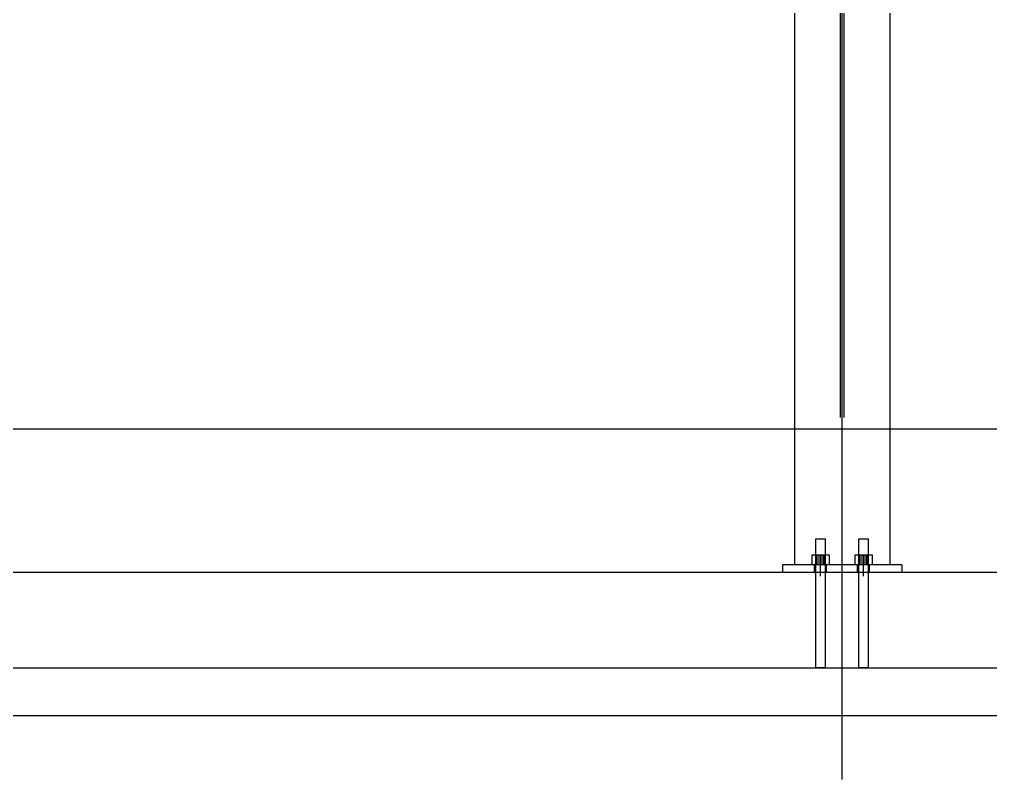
# Model space of a CAD drawing. Header units: millimetres. Extents: x -32710 to 654186, y -254124 to 420220.
# Drawn here: x 251477 to 253511, y 382766 to 384358 of the extents above; entities that cross this region are included whole.
import ezdxf

# ---------------------------------------------------------------- set-up
doc = ezdxf.new("R2010")
doc.units = ezdxf.units.MM
doc.header["$LTSCALE"] = 1000
for name, pattern in [('DXK_LINE_DOT2', [3.9198, 1.9599, -1.9599]), ('DXK_LINE_DOT3', [5.9187, 2.979, -0.9799, 0.9799, -0.9799]), ('TPH12-SEC-@E$0$CENTERK5', [6.916, 6.667, -0.083, 0.083, -0.083])]:
    doc.linetypes.add(name, pattern=pattern)
for name, color, linetype in [('MD-20250424-增加TRAY與FS主管位置調整', 7, 'Continuous'), ('TPH12-SEC-@E$0$H-SIN', 252, 'TPH12-SEC-@E$0$CENTERK5'), ('TPH12-SEC-@E$0$KABE1', 252, 'Continuous'), ('TPH12-SEC-@E$0$SIAGE3', 252, 'Continuous')]:
    doc.layers.add(name, color=color, linetype=linetype)

# ---------------------------------------------------------------- blocks, each defined once
blk = doc.blocks.new('TPH12-SEC-@E')
at = {"layer": 'TPH12-SEC-@E$0$H-SIN'}
blk.add_line((298929.6, 383500), (18729.6, 383500), dxfattribs=at)
at = {"layer": 'TPH12-SEC-@E$0$KABE1'}
for p, q in [((272350, 383200), (188250, 383200)), ((189100, 383000), (272350, 383000))]:
    blk.add_line(p, q, dxfattribs=at)
at = {"layer": 'TPH12-SEC-@E$0$SIAGE3'}
blk.add_line((247900, 382900), (255700, 382900), dxfattribs=at)
blk = doc.blocks.new('A$C62b8fcb1')
at = {"color": 8, "linetype": 'DXK_LINE_DOT3'}
blk.add_line((-18900, -450), (-18900, 2723), dxfattribs=at)
at = {"color": 8, "linetype": 'DXK_LINE_DOT2'}
for p, q in [((-18904, 2268), (-18904, 0)), ((-18896, 2268), (-18896, 0)), ((-18955, 20), (-18955, 54)), ((-18955, 54), (-18935, 54)), ((-18935, 20), (-18935, 54)), ((-18865, 20), (-18865, 54)), ((-18865, 54), (-18845, 54)), ((-18845, 20), (-18845, 54)), ((-18800, 0), (-19000, 0)), ((-18926.5, 20), (-18963.5, 20)), ((-18963.5, 20), (-18963.5, 0)), ((-18957.5, -16), (-18957.5, 0)), ((-18955, -16), (-18955, 20)), ((-18954.9, 0), (-18954.9, 20)), ((-18954.2, 0), (-18954.2, 20)), ((-18953.4, 0), (-18953.4, 20)), ((-18950.3, 0), (-18950.3, 20)), ((-18946.1, 0), (-18946.1, 20)), ((-18945, -24), (-18945, 0)), ((-18943.9, 0), (-18943.9, 20)), ((-18939.7, 0), (-18939.7, 20)), ((-18936.6, 0), (-18936.6, 20)), ((-18935.8, 0), (-18935.8, 20)), ((-18935.1, 0), (-18935.1, 20)), ((-18935, -16), (-18935, 20)), ((-18932.5, -16), (-18932.5, 0)), ((-18926.5, 0), (-18926.5, 20)), ((-18836.5, 20), (-18873.5, 20)), ((-18873.5, 20), (-18873.5, 0)), ((-18867.5, -16), (-18867.5, 0)), ((-18865, -16), (-18865, 20)), ((-18864.9, 0), (-18864.9, 20)), ((-18864.2, 0), (-18864.2, 20)), ((-18863.4, 0), (-18863.4, 20)), ((-18860.3, 0), (-18860.3, 20)), ((-18856.1, 0), (-18856.1, 20)), ((-18855, -24), (-18855, 0)), ((-18853.9, 0), (-18853.9, 20)), ((-18849.7, 0), (-18849.7, 20)), ((-18846.6, 0), (-18846.6, 20)), ((-18845.7, 0), (-18845.7, 20)), ((-18845.1, 0), (-18845.1, 20)), ((-18845, -16), (-18845, 20)), ((-18842.5, -16), (-18842.5, 0)), ((-18836.5, 0), (-18836.5, 20)), ((-18955, -216), (-18955, -16)), ((-18935, -216), (-18935, -16)), ((-18865, -216), (-18865, -16)), ((-18845, -216), (-18845, -16)), ((-18955, -216), (-18935, -216)), ((-18865, -216), (-18845, -216))]:
    blk.add_line(p, q, dxfattribs=at)
at = {"color": 8, "linetype": 'Continuous'}
for p, q in [((-19000, 1878), (-19000, 0)), ((-18800, 1878), (-18800, 0)), ((-18955, 20), (-18955, 54)), ((-18955, 54), (-18935, 54)), ((-18935, 20), (-18935, 54)), ((-18865, 20), (-18865, 54)), ((-18865, 54), (-18845, 54)), ((-18845, 20), (-18845, 54)), ((-18775, 0), (-19025, 0)), ((-19025, 0), (-19025, -16)), ((-18926.5, 20), (-18963.5, 20)), ((-18963.5, 20), (-18963.5, 0)), ((-18954.2, 0), (-18954.2, 20)), ((-18935.8, 0), (-18935.8, 20)), ((-18926.5, 0), (-18926.5, 20)), ((-18836.5, 20), (-18873.5, 20)), ((-18873.5, 20), (-18873.5, 0)), ((-18864.2, 0), (-18864.2, 20)), ((-18845.7, 0), (-18845.7, 20)), ((-18836.5, 0), (-18836.5, 20)), ((-18775, 0), (-18775, -16)), ((-18775, -16), (-19025, -16)), ((-18955, -216), (-18955, -16)), ((-18935, -216), (-18935, -16)), ((-18865, -216), (-18865, -16)), ((-18845, -216), (-18845, -16)), ((-18936.3, -216), (-18955, -216)), ((-18935.3, -216), (-18936.3, -216)), ((-18935, -216), (-18935.3, -216)), ((-18846.3, -216), (-18865, -216)), ((-18845.3, -216), (-18846.3, -216)), ((-18845, -216), (-18845.3, -216))]:
    blk.add_line(p, q, dxfattribs=at)

msp = doc.modelspace()

# ---------------------------------------------------------------- block references
msp.add_blockref('TPH12-SEC-@E', (0, 0))
at = {"layer": 'MD-20250424-增加TRAY與FS主管位置調整'}
msp.add_blockref('A$C62b8fcb1', (272100, 383216), dxfattribs=at)

doc.saveas('drawing.dxf')
